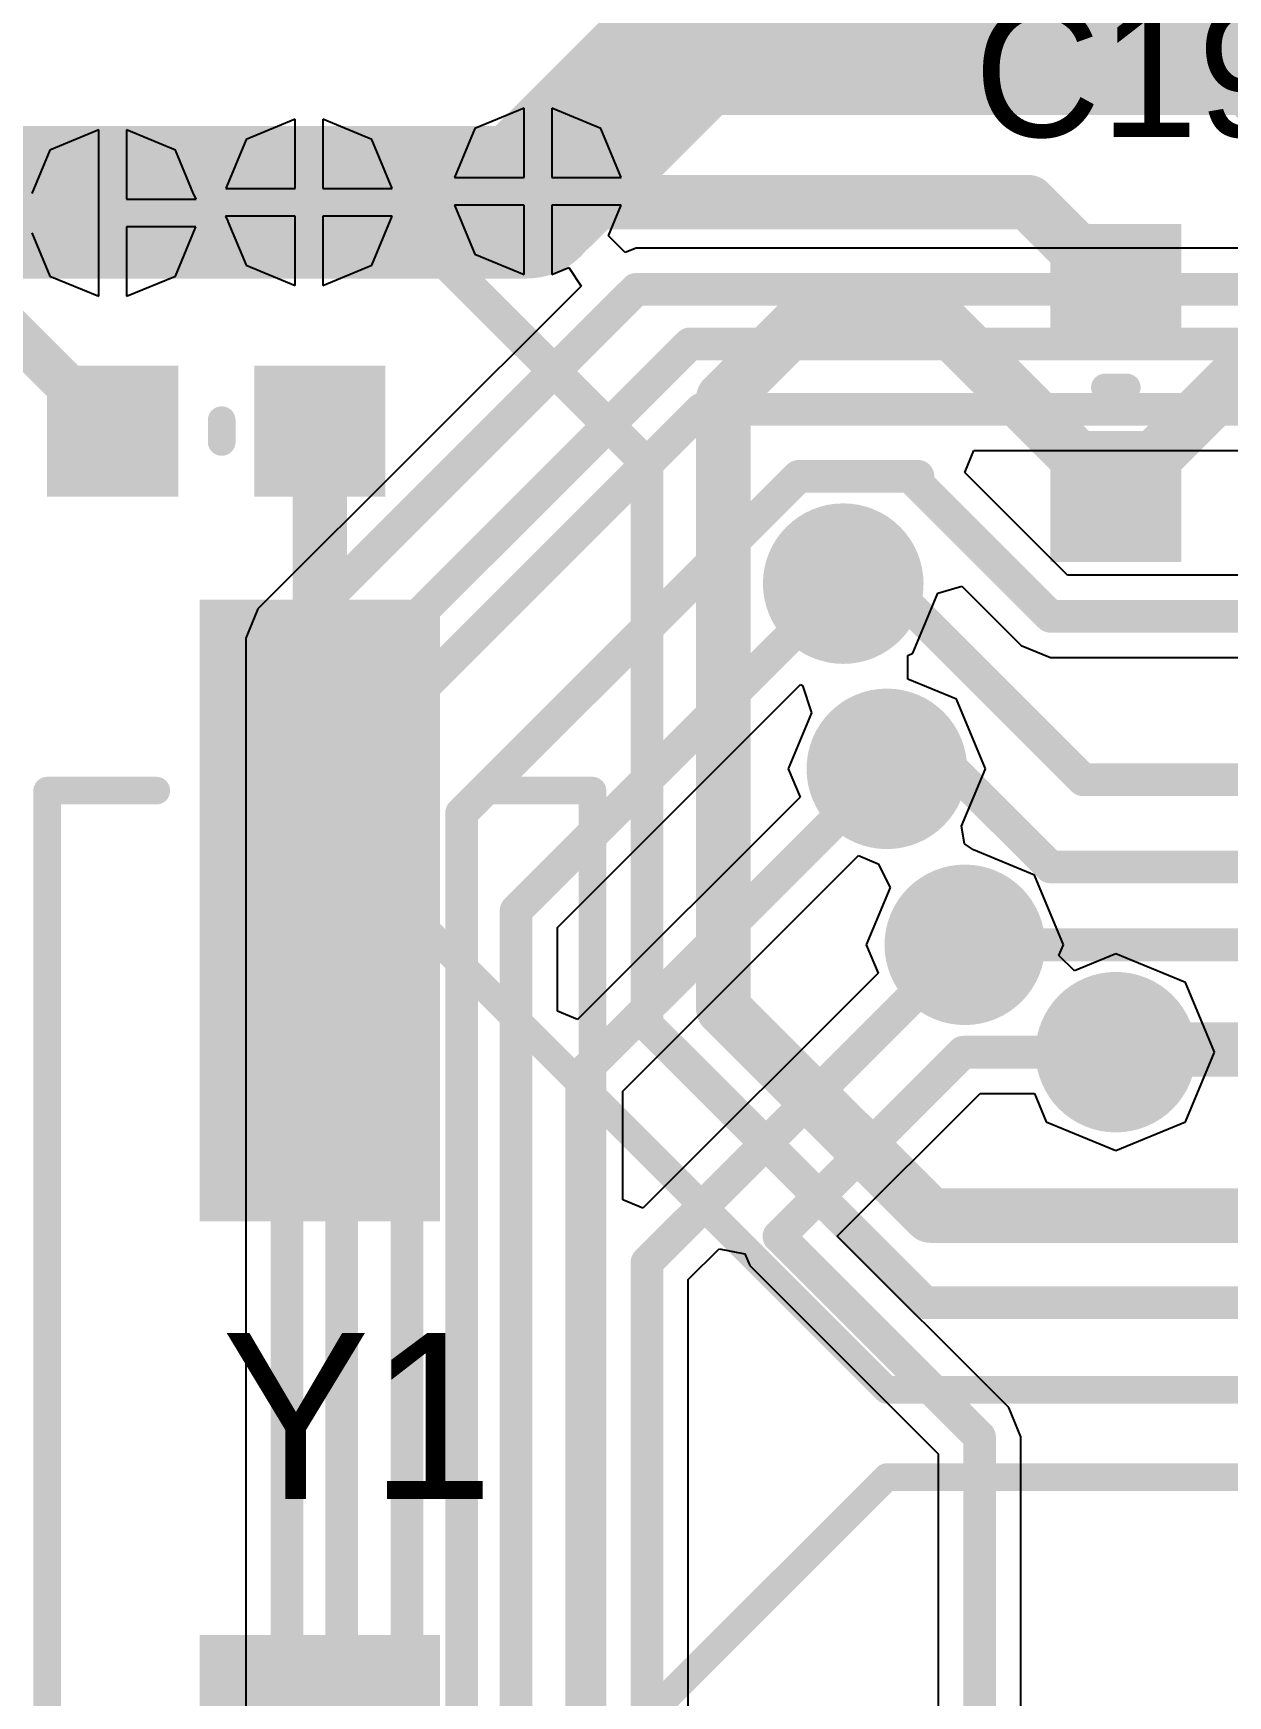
# Model space of a CAD drawing. Header units: millimetres. Extents: x 25 to 277, y 19 to 169.
# Drawn here: x 74.67 to 85.63, y 142.19 to 157.45 of the extents above; entities that cross this region are included whole.
import ezdxf

# ---------------------------------------------------------------- set-up
doc = ezdxf.new("R2010")
doc.units = ezdxf.units.MM
for name, color, linetype in [('BottomLayer', 5, 'Continuous'), ('BottomSolder', 6, 'Continuous'), ('DrillDrawing', 1, 'Continuous'), ('MultiLayer', 9, 'Continuous'), ('TopLayer', 1, 'Continuous'), ('TopOverlay', 2, 'Continuous'), ('TopPaste', 8, 'Continuous'), ('TopSolder', 216, 'Continuous')]:
    doc.layers.add(name, color=color, linetype=linetype)

msp = doc.modelspace()

# ---------------------------------------------------------------- linework, layer by layer
at = {"layer": 'BottomLayer'}
for p, q in [((79.17298618, 156.7635041), (78.72290072, 156.57707318)), ((79.17298618, 156.12698772), (79.17298618, 156.7635041)), ((79.87707164, 156.57707318), (79.42698618, 156.7635041)), ((79.42698618, 156.7635041), (79.42698618, 156.12698772)), ((75.27298635999999, 156.5635045), (74.8229009, 156.37707358)), ((75.27298635999999, 155.79998812), (75.27298635999999, 156.5635045)), ((75.97707181999999, 156.37707358), (75.52698636, 156.5635045)), ((75.52698636, 156.5635045), (75.52698636, 155.92698812)), ((77.07298784, 156.6635043), (76.62290238, 156.47707338)), ((77.07298784, 156.02698792), (77.07298784, 156.6635043)), ((77.7770733, 156.47707338), (77.32698784, 156.6635043)), ((77.32698784, 156.6635043), (77.32698784, 156.02698792)), ((78.72290072, 156.57707318), (78.53646979999999, 156.12698772)), ((80.06350255999999, 156.12698772), (79.87707164, 156.57707318)), ((76.62290238, 156.47707338), (76.4426462, 156.04189518)), ((77.96350421999999, 156.02698792), (77.7770733, 156.47707338)), ((74.8229009, 156.37707358), (74.65822761999999, 155.97951532)), ((76.1426214, 155.9773995), (75.97707181999999, 156.37707358)), ((78.53646979999999, 156.12698772), (79.17298618, 156.12698772)), ((79.42698618, 156.12698772), (80.06350255999999, 156.12698772)), ((76.14262394, 155.97739696), (76.1426214, 155.9773995)), ((76.1442089, 155.97356918), (76.14262394, 155.97739696)), ((76.16446286, 155.92698812), (76.1442089, 155.97356918)), ((76.44264366, 156.04189264), (76.43646892, 156.02698792)), ((76.43646892, 156.02698792), (77.07298784, 156.02698792)), ((76.4426462, 156.04189518), (76.44264366, 156.04189264)), ((77.32698784, 156.02698792), (77.96350421999999, 156.02698792)), ((75.27298635999999, 155.03647174), (75.27298635999999, 155.79998812)), ((75.52698636, 155.92698812), (76.16446286, 155.92698812)), ((79.17298618, 155.87298772), (78.53646979999999, 155.87298772)), ((78.53646979999999, 155.87298772), (78.72290072, 155.42290226)), ((79.17298618, 155.23647134), (79.17298618, 155.87298772)), ((80.06350255999999, 155.87298772), (79.42698618, 155.87298772)), ((79.42698618, 155.87298772), (79.42698618, 155.23647134)), ((79.94639332, 155.59026286), (80.06350255999999, 155.87298772)), ((76.16350528, 155.67298812), (75.52698636, 155.67298812)), ((75.52698636, 155.67298812), (75.52698636, 155.03647174)), ((75.97707181999999, 155.22290266), (76.15732799999999, 155.65808086)), ((76.15732799999999, 155.65808086), (76.15733053999999, 155.6580834)), ((76.15733053999999, 155.6580834), (76.16350528, 155.67298812)), ((77.07298784, 155.77298792), (76.43551133999999, 155.77298792)), ((76.43551133999999, 155.77298792), (76.4557653, 155.72640432)), ((76.4557653, 155.72640432), (76.45735026, 155.72257908)), ((76.45735026, 155.72257908), (76.4573528, 155.72257654)), ((76.4573528, 155.72257654), (76.62290238, 155.32290246)), ((77.07298784, 155.13647154), (77.07298784, 155.77298792)), ((77.96350421999999, 155.77298792), (77.32698784, 155.77298792)), ((77.32698784, 155.77298792), (77.32698784, 155.13647154)), ((77.7770733, 155.32290246), (77.96350421999999, 155.77298792)), ((74.65822761999999, 155.62046092), (74.8229009, 155.22290266)), ((80.09946896, 155.43718976), (79.94639332, 155.59026286)), ((80.19998692, 155.47882544), (80.09946896, 155.43718976)), ((80.199992, 155.4788229), (80.19998692, 155.47882544)), ((86.24296441999999, 155.4788229), (80.199992, 155.4788229)), ((76.62290238, 155.32290246), (77.07298784, 155.13647154)), ((77.32698784, 155.13647154), (77.7770733, 155.32290246)), ((78.72290072, 155.42290226), (79.17298618, 155.23647134)), ((74.8229009, 155.22290266), (75.27298635999999, 155.03647174)), ((75.52698636, 155.03647174), (75.97707181999999, 155.22290266)), ((79.42698618, 155.23647134), (79.58213954, 155.30073842)), ((79.58213954, 155.30073842), (79.69543116, 155.1311858)), ((79.69543116, 155.1311858), (76.73210968, 152.16786686)), ((83.21458084, 153.42115112), (83.29742548, 153.62115072)), ((83.29742548, 153.62115072), (86.65310584, 153.62115072)), ((84.1569056, 152.47882382), (83.21458084, 153.42115112)), ((85.85310744, 152.47882382), (84.1569056, 152.47882382)), ((82.73906998, 151.76090552), (82.96793668, 152.31343934)), ((82.96793668, 152.31343934), (83.18856362, 152.37565664)), ((83.18856362, 152.37565664), (83.73210583999999, 151.83211442)), ((76.73210968, 152.16786686), (76.62114978, 151.8999883)), ((76.62114978, 151.8999883), (76.62115232, 151.89998322)), ((76.62115232, 151.89998322), (76.62115232, 107.10167556)), ((83.73210583999999, 151.83211442), (83.73210838, 151.83210934)), ((83.73210838, 151.83210934), (83.99998694, 151.72115198)), ((82.69118336, 151.74107066), (82.73906998, 151.76090552)), ((82.69118336, 151.52459154), (82.69118336, 151.74107066)), ((83.99998694, 151.72115198), (85.85310744, 151.72115198)), ((83.13906917999999, 151.33906994), (82.69118336, 151.52459154)), ((79.47882249999999, 149.24306448), (81.70879264, 151.47303716)), ((81.70879264, 151.47303716), (81.72630339999999, 151.46578292)), ((81.72630339999999, 151.46578292), (81.80945537999999, 151.2148614)), ((81.80945537999999, 151.2148614), (81.59618936, 150.69998816)), ((83.40378544, 150.69998816), (83.13906917999999, 151.33906994)), ((81.59618936, 150.69998816), (81.70398696, 150.4397423)), ((83.18573406, 150.173563), (83.40378544, 150.69998816)), ((81.70398696, 150.4397423), (79.66359987999999, 148.39935776)), ((83.21128646, 150.01216632), (83.18573406, 150.173563)), ((83.2950836, 149.95560814), (83.21128646, 150.01216632)), ((80.07882384, 147.74306748), (82.23974154, 149.90398772)), ((82.23974154, 149.90398772), (82.41989104, 149.8293676)), ((82.41989104, 149.8293676), (82.52924057999999, 149.61141274)), ((83.85406902, 149.72406936), (83.2950836, 149.95560814)), ((84.11878528, 149.08498758), (83.85406902, 149.72406936)), ((82.52924057999999, 149.61141274), (82.3111892, 149.08498758)), ((79.47882249999999, 148.47589304), (79.47882249999999, 149.24306448)), ((82.3111892, 149.08498758), (82.4189868, 148.82474172)), ((84.07852374, 148.9877894), (84.11878528, 149.08498758)), ((84.21994586, 148.84636728), (84.07852374, 148.9877894)), ((84.59998827999999, 149.00378632), (84.21994586, 148.84636728)), ((85.23907005999999, 148.73907006), (84.59998827999999, 149.00378632)), ((82.4189868, 148.82474172), (80.26360122, 146.66935868)), ((85.50378631999999, 148.09998828), (85.23907005999999, 148.73907006)), ((79.66359987999999, 148.39935776), (79.47882249999999, 148.47589304)), ((85.23907005999999, 147.4609065), (85.50378631999999, 148.09998828)), ((80.07882384, 146.74589396), (80.07882384, 147.74306748)), ((82.04574396, 146.40998658), (83.35690973999999, 147.72115236)), ((83.35690973999999, 147.72115236), (83.8531089, 147.72115236)), ((83.8531089, 147.72115236), (83.9609065, 147.4609065)), ((83.9609065, 147.4609065), (84.59998827999999, 147.19619024)), ((84.59998827999999, 147.19619024), (85.23907005999999, 147.4609065)), ((80.26360122, 146.66935868), (80.07882384, 146.74589396)), ((83.61786172, 144.83786628), (82.04574396, 146.40998658)), ((80.67882263999999, 146.01306586), (80.96184722, 146.29609044)), ((80.96184722, 146.29609044), (81.19776496, 146.24916394)), ((81.19776496, 146.24916394), (81.24210828, 146.14210802)), ((80.67882263999999, 117.95690912), (80.67882263999999, 146.01306586)), ((81.24210828, 146.14210802), (82.97115232, 144.41306652)), ((83.6178668, 144.83786374), (83.61786172, 144.83786628)), ((83.72882416, 144.56998518), (83.6178668, 144.83786374)), ((83.72882416, 136.52589408), (83.72882416, 144.56998518)), ((82.97115232, 144.41306652), (82.97115232, 135.20482738))]:
    msp.add_line(p, q, dxfattribs=at)
for points, const_width in [([(79.29998617999999, 155.99998772), (80.69998591999999, 157.39998746)], 1.39999974), ([(80.69998591999999, 157.39998746), (87.39998776, 157.39998746)], 1.39999974), ([(76.99998824, 151.8999883), (80.19998692, 155.09998698)], 0.2999994), ([(80.19998692, 155.09998698), (86.39988561999999, 155.09998698)], 0.2999994), ([(77.49998724, 151.40709114), (80.69288408, 154.59998798)], 0.2999994), ([(80.69288408, 154.59998798), (86.60698959999999, 154.59998798)], 0.2999994), ([(78.09998603999999, 151.29998696), (80.79998572, 153.99998664)], 0.2999994), ([(80.79998572, 153.99998664), (87.39998521999999, 153.99998664)], 0.2999994), ([(78.59998757999999, 150.29298364), (81.69199053999999, 153.3849866)], 0.2999994), ([(81.69199053999999, 153.3849866), (82.78498556, 153.3849866)], 0.2999994), ([(82.7499869, 153.34998794), (82.78498556, 153.3849866)], 0.2999994), ([(82.7499869, 153.34998794), (83.99998694, 152.0999879)], 0.2999994), ([(79.09998657999999, 149.39998568), (82.0999882, 152.3999873)], 0.2999994), ([(83.99998694, 152.0999879), (86.59998682, 152.0999879)], 0.2999994), ([(76.99998824, 106.79998706), (76.99998824, 151.8999883)], 0.2999994), ([(77.49998724, 109.59998654), (77.49998724, 151.40709114)], 0.2999994), ([(78.09998603999999, 111.19998842), (78.09998603999999, 151.29998696)], 0.2999994), ([(79.69998792, 147.89998868), (82.4999874, 150.69998816)], 0.2999994), ([(78.59998757999999, 113.3999891), (78.59998757999999, 150.29298364)], 0.2999994), ([(79.09998657999999, 114.89998864), (79.09998657999999, 149.39998568)], 0.2999994), ([(80.29998671999999, 146.16998706), (83.21498724, 149.08498758)], 0.2999994), ([(81.50998684, 146.40998658), (83.19998853999999, 148.09998828)], 0.2999994), ([(83.19998853999999, 148.09998828), (84.59998827999999, 148.09998828)], 0.2999994), ([(79.69998792, 115.7999843), (79.69998792, 147.89998868)], 0.2999994), ([(81.50998684, 146.40998658), (83.34998824, 144.56998518)], 0.2999994), ([(80.29998671999999, 117.79998792), (80.29998671999999, 146.16998706)], 0.2999994), ([(83.34998824, 135.04790872), (83.34998824, 144.56998518)], 0.2999994)]:
    msp.add_lwpolyline(points, dxfattribs=dict(at, const_width=const_width))
for points, const_width in [([(80.34998662, 157.39998746, 1), (81.04998522, 157.39998746, 1)], 0.6999985999999999), ([(80.34998662, 157.39998746, 1), (81.04998522, 157.39998746, 1)], 0.6999985999999999), ([(78.94998688, 155.99998772, 1), (79.64998548, 155.99998772, 1)], 0.6999985999999999), ([(76.94998833999999, 155.89998792, 1), (77.44998733999999, 155.89998792, 1)], 0.499999), ([(79.04998667999999, 155.99998772, 1), (79.54998567999999, 155.99998772, 1)], 0.499999), ([(75.14998686, 155.79998812, 1), (75.64998586, 155.79998812, 1)], 0.499999), ([(80.12498834, 155.09998698, 1), (80.2749855, 155.09998698, 1)], 0.1499997), ([(80.12498834, 155.09998698, 1), (80.2749855, 155.09998698, 1)], 0.1499997), ([(80.6178855, 154.59998798, 1), (80.76788266, 154.59998798, 1)], 0.1499997), ([(80.6178855, 154.59998798, 1), (80.76788266, 154.59998798, 1)], 0.1499997), ([(80.72498714, 153.99998664, 1), (80.8749843, 153.99998664, 1)], 0.1499997), ([(80.72498714, 153.99998664, 1), (80.8749843, 153.99998664, 1)], 0.1499997), ([(81.61699196, 153.3849866, 1), (81.76698911999999, 153.3849866, 1)], 0.1499997), ([(81.61699196, 153.3849866, 1), (81.76698911999999, 153.3849866, 1)], 0.1499997), ([(82.67498832, 153.34998794, 1), (82.82498548, 153.34998794, 1)], 0.1499997), ([(82.67498832, 153.34998794, 1), (82.82498548, 153.34998794, 1)], 0.1499997), ([(82.70998698, 153.3849866, 1), (82.85998414, 153.3849866, 1)], 0.1499997), ([(82.70998698, 153.3849866, 1), (82.85998414, 153.3849866, 1)], 0.1499997), ([(81.78248819999999, 152.3999873, 1), (82.4174882, 152.3999873, 1)], 0.635), ([(82.02498962, 152.3999873, 1), (82.17498678, 152.3999873, 1)], 0.1499997), ([(83.92498836, 152.0999879, 1), (84.07498552, 152.0999879, 1)], 0.1499997), ([(83.92498836, 152.0999879, 1), (84.07498552, 152.0999879, 1)], 0.1499997), ([(76.92498966, 151.8999883, 1), (77.07498681999999, 151.8999883, 1)], 0.1499997), ([(76.92498966, 151.8999883, 1), (77.07498681999999, 151.8999883, 1)], 0.1499997), ([(77.42498866, 151.40709114, 1), (77.57498582, 151.40709114, 1)], 0.1499997), ([(77.42498866, 151.40709114, 1), (77.57498582, 151.40709114, 1)], 0.1499997), ([(78.02498745999999, 151.29998696, 1), (78.17498461999999, 151.29998696, 1)], 0.1499997), ([(78.02498745999999, 151.29998696, 1), (78.17498461999999, 151.29998696, 1)], 0.1499997), ([(82.1824874, 150.69998816, 1), (82.81748739999999, 150.69998816, 1)], 0.635), ([(82.42498882, 150.69998816, 1), (82.57498598, 150.69998816, 1)], 0.1499997), ([(78.52498899999999, 150.29298364, 1), (78.67498615999999, 150.29298364, 1)], 0.1499997), ([(78.52498899999999, 150.29298364, 1), (78.67498615999999, 150.29298364, 1)], 0.1499997), ([(82.89748723999999, 149.08498758, 1), (83.53248724, 149.08498758, 1)], 0.635), ([(79.024988, 149.39998568, 1), (79.17498515999999, 149.39998568, 1)], 0.1499997), ([(79.024988, 149.39998568, 1), (79.17498515999999, 149.39998568, 1)], 0.1499997), ([(83.13998866, 149.08498758, 1), (83.28998582, 149.08498758, 1)], 0.1499997), ([(84.28248828, 148.09998828, 1), (84.91748828, 148.09998828, 1)], 0.635), ([(83.12498996, 148.09998828, 1), (83.27498711999999, 148.09998828, 1)], 0.1499997), ([(83.12498996, 148.09998828, 1), (83.27498711999999, 148.09998828, 1)], 0.1499997), ([(84.52498969999999, 148.09998828, 1), (84.67498685999999, 148.09998828, 1)], 0.1499997), ([(79.62498934, 147.89998868, 1), (79.7749865, 147.89998868, 1)], 0.1499997), ([(79.62498934, 147.89998868, 1), (79.7749865, 147.89998868, 1)], 0.1499997), ([(81.43498826, 146.40998658, 1), (81.58498542, 146.40998658, 1)], 0.1499997), ([(81.43498826, 146.40998658, 1), (81.58498542, 146.40998658, 1)], 0.1499997), ([(80.22498814, 146.16998706, 1), (80.37498529999999, 146.16998706, 1)], 0.1499997), ([(80.22498814, 146.16998706, 1), (80.37498529999999, 146.16998706, 1)], 0.1499997), ([(83.27498965999999, 144.56998518, 1), (83.42498682, 144.56998518, 1)], 0.1499997), ([(83.27498965999999, 144.56998518, 1), (83.42498682, 144.56998518, 1)], 0.1499997)]:
    msp.add_lwpolyline(points, format="xyb", close=True, dxfattribs=dict(at, const_width=const_width))
at = {"layer": 'BottomSolder'}
for points, const_width in [([(78.99918668, 155.99998772, 1), (79.60078568, 155.99998772, 1)], 0.601599), ([(75.09918685999999, 155.79998812, 1), (75.70078586, 155.79998812, 1)], 0.601599), ([(76.89918834, 155.89998792, 1), (77.50078734, 155.89998792, 1)], 0.601599), ([(81.7316882, 152.3999873, 1), (82.46828819999999, 152.3999873, 1)], 0.7365999999999999), ([(82.13168739999999, 150.69998816, 1), (82.8682874, 150.69998816, 1)], 0.7365999999999999), ([(82.84668724, 149.08498758, 1), (83.58328723999999, 149.08498758, 1)], 0.7365999999999999), ([(84.23168828, 148.09998828, 1), (84.96828828, 148.09998828, 1)], 0.7365999999999999)]:
    msp.add_lwpolyline(points, format="xyb", close=True, dxfattribs=dict(at, const_width=const_width))
at = {"layer": 'DrillDrawing'}
for points, const_width in [([(79.1749877, 155.99998772, 1), (79.42498465999999, 155.99998772, 1)], 0.2499995), ([(77.07498935999999, 155.89998792, 1), (77.32498632, 155.89998792, 1)], 0.2499995), ([(75.27498788, 155.79998812, 1), (75.52498484, 155.79998812, 1)], 0.2499995), ([(81.9221882, 152.3999873, 1), (82.27778819999999, 152.3999873, 1)], 0.3556), ([(82.32218739999999, 150.69998816, 1), (82.6777874, 150.69998816, 1)], 0.3556), ([(83.03718724, 149.08498758, 1), (83.39278723999999, 149.08498758, 1)], 0.3556), ([(84.42218828, 148.09998828, 1), (84.77778828, 148.09998828, 1)], 0.3556)]:
    msp.add_lwpolyline(points, format="xyb", close=True, dxfattribs=dict(at, const_width=const_width))
at = {"layer": 'MultiLayer'}
for points, const_width in [([(76.94998833999999, 155.89998792, 1), (77.44998733999999, 155.89998792, 1)], 0.499999), ([(79.04998667999999, 155.99998772, 1), (79.54998567999999, 155.99998772, 1)], 0.499999), ([(75.14998686, 155.79998812, 1), (75.64998586, 155.79998812, 1)], 0.499999), ([(81.78248819999999, 152.3999873, 1), (82.4174882, 152.3999873, 1)], 0.635), ([(82.1824874, 150.69998816, 1), (82.81748739999999, 150.69998816, 1)], 0.635), ([(82.89748723999999, 149.08498758, 1), (83.53248724, 149.08498758, 1)], 0.635), ([(84.28248828, 148.09998828, 1), (84.91748828, 148.09998828, 1)], 0.635)]:
    msp.add_lwpolyline(points, format="xyb", close=True, dxfattribs=dict(at, const_width=const_width))
at = {"layer": 'TopLayer'}
for points, const_width in [([(80.79998572, 162.29998782), (86.49998701999999, 156.59998652)], 1.00000054), ([(73.29998547999999, 155.89998792), (75.39998636, 155.89998792)], 1.39999974), ([(74.79998502, 155.89998538), (75.39998636, 155.89998538)], 1.39999974), ([(75.39998636, 155.89998792), (77.89998643999999, 155.89998792)], 1.39999974), ([(77.89998643999999, 155.89998792), (79.19998638, 155.89998792)], 1.39999974), ([(73.29998547999999, 155.89998792), (75.39998636, 153.79998704)], 0.3999992), ([(75.39998636, 155.89998538), (75.39998636, 155.89998792)], 0.499999), ([(79.29998617999999, 155.89998792), (83.79998479999999, 155.89998792)], 0.499999), ([(83.79998479999999, 155.89998792), (84.59998574, 155.09998698)], 0.499999), ([(77.89998643999999, 155.89998792), (80.29998671999999, 153.49998764)], 0.2999994), ([(84.59998574, 153.19998824), (86.49998701999999, 155.09998952)], 0.499999), ([(80.99998532, 154.09998644), (81.69998645999999, 154.79998758)], 0.499999), ([(81.69998645999999, 154.79998758), (82.9999864, 154.79998758)], 0.499999), ([(82.9999864, 154.79998758), (84.59998574, 153.19998824)], 0.499999), ([(80.99998532, 148.49998748), (80.99998532, 154.09998644)], 0.499999), ([(77.2999851, 149.39998822), (77.2999851, 153.79998704)], 0.499999), ([(80.29998671999999, 148.35146098), (80.29998671999999, 153.49998764)], 0.2999994), ([(82.0999882, 152.3999873), (82.4999874, 152.3999873)], 0.2999994), ([(82.4999874, 152.3999873), (84.29998633999999, 150.59998836)], 0.2999994), ([(82.4999874, 150.69998816), (83.09998619999999, 150.69998816)], 0.2999994), ([(83.09998619999999, 150.69998816), (83.99998694, 149.79998742)], 0.2999994), ([(84.29998633999999, 150.59998836), (86.59998682, 150.59998836)], 0.2999994), ([(77.2999851, 149.39998822), (77.29998764, 149.39998568)], 1.39999974), ([(83.99998694, 149.79998742), (86.59998682, 149.79998742)], 0.2999994), ([(77.29998764, 149.39998568), (78.09998858, 149.39998568)], 0.254), ([(78.09998858, 149.39998568), (82.4999874, 144.99998686)], 0.254), ([(83.21498724, 149.08498758), (86.59998682, 149.08498758)], 0.2999994), ([(80.99998532, 148.49998748), (82.89998914, 146.5999862)], 0.499999), ([(80.29998671999999, 148.35146098), (82.8514599, 145.7999878)], 0.2999994), ([(84.59998827999999, 148.09998828), (84.62498696, 148.12498696)], 0.499999), ([(84.62498696, 148.12498696), (86.5249857, 148.12498696)], 0.499999), ([(82.89998914, 146.5999862), (86.59998682, 146.5999862)], 0.499999), ([(82.8514599, 145.7999878), (86.59998682, 145.7999878)], 0.2999994), ([(82.4999874, 144.99998686), (86.59998682, 144.99998686)], 0.254), ([(78.19998584, 139.8999869), (82.4999874, 144.19998846)], 0.254), ([(82.4999874, 144.19998846), (86.59998682, 144.19998846)], 0.254)]:
    msp.add_lwpolyline(points, dxfattribs=dict(at, const_width=const_width))
for points, const_width in [([(74.44998572, 155.89998538, 1), (75.14998432, 155.89998538, 1)], 0.6999985999999999), ([(75.04998705999999, 155.89998792, 1), (75.74998566, 155.89998792, 1)], 0.6999985999999999), ([(75.04998705999999, 155.89998792, 1), (75.74998566, 155.89998792, 1)], 0.6999985999999999), ([(75.04998705999999, 155.89998538, 1), (75.74998566, 155.89998538, 1)], 0.6999985999999999), ([(77.54998714, 155.89998792, 1), (78.24998574, 155.89998792, 1)], 0.6999985999999999), ([(77.54998714, 155.89998792, 1), (78.24998574, 155.89998792, 1)], 0.6999985999999999), ([(78.84998707999999, 155.89998792, 1), (79.54998567999999, 155.89998792, 1)], 0.6999985999999999), ([(76.94998833999999, 155.89998792, 1), (77.44998733999999, 155.89998792, 1)], 0.499999), ([(79.04998667999999, 155.99998772, 1), (79.54998567999999, 155.99998772, 1)], 0.499999), ([(75.14998686, 155.79998812, 1), (75.64998586, 155.79998812, 1)], 0.499999), ([(75.27498788, 155.89998792, 1), (75.52498484, 155.89998792, 1)], 0.2499995), ([(75.27498788, 155.89998538, 1), (75.52498484, 155.89998538, 1)], 0.2499995), ([(79.1749877, 155.89998792, 1), (79.42498465999999, 155.89998792, 1)], 0.2499995), ([(83.67498632, 155.89998792, 1), (83.92498327999999, 155.89998792, 1)], 0.2499995), ([(83.67498632, 155.89998792, 1), (83.92498327999999, 155.89998792, 1)], 0.2499995), ([(77.82498786, 155.89998792, 1), (77.97498501999999, 155.89998792, 1)], 0.1499997), ([(84.47498725999999, 155.09998698, 1), (84.72498422, 155.09998698, 1)], 0.2499995), ([(81.57498797999999, 154.79998758, 1), (81.82498494, 154.79998758, 1)], 0.2499995), ([(81.57498797999999, 154.79998758, 1), (81.82498494, 154.79998758, 1)], 0.2499995), ([(82.87498792, 154.79998758, 1), (83.12498488, 154.79998758, 1)], 0.2499995), ([(82.87498792, 154.79998758, 1), (83.12498488, 154.79998758, 1)], 0.2499995), ([(80.87498683999999, 154.09998644, 1), (81.1249838, 154.09998644, 1)], 0.2499995), ([(80.87498683999999, 154.09998644, 1), (81.1249838, 154.09998644, 1)], 0.2499995), ([(75.29998656, 153.79998704, 1), (75.49998615999999, 153.79998704, 1)], 0.1999996), ([(77.17498662, 153.79998704, 1), (77.42498357999999, 153.79998704, 1)], 0.2499995), ([(80.22498814, 153.49998764, 1), (80.37498529999999, 153.49998764, 1)], 0.1499997), ([(80.22498814, 153.49998764, 1), (80.37498529999999, 153.49998764, 1)], 0.1499997), ([(84.47498725999999, 153.19998824, 1), (84.72498422, 153.19998824, 1)], 0.2499995), ([(84.47498725999999, 153.19998824, 1), (84.72498422, 153.19998824, 1)], 0.2499995), ([(81.78248819999999, 152.3999873, 1), (82.4174882, 152.3999873, 1)], 0.635), ([(82.02498962, 152.3999873, 1), (82.17498678, 152.3999873, 1)], 0.1499997), ([(82.42498882, 152.3999873, 1), (82.57498598, 152.3999873, 1)], 0.1499997), ([(82.42498882, 152.3999873, 1), (82.57498598, 152.3999873, 1)], 0.1499997), ([(82.1824874, 150.69998816, 1), (82.81748739999999, 150.69998816, 1)], 0.635), ([(82.42498882, 150.69998816, 1), (82.57498598, 150.69998816, 1)], 0.1499997), ([(83.02498761999999, 150.69998816, 1), (83.17498477999999, 150.69998816, 1)], 0.1499997), ([(83.02498761999999, 150.69998816, 1), (83.17498477999999, 150.69998816, 1)], 0.1499997), ([(84.22498775999999, 150.59998836, 1), (84.37498491999999, 150.59998836, 1)], 0.1499997), ([(84.22498775999999, 150.59998836, 1), (84.37498491999999, 150.59998836, 1)], 0.1499997), ([(76.9499858, 149.39998822, 1), (77.6499844, 149.39998822, 1)], 0.6999985999999999), ([(76.94998833999999, 149.39998568, 1), (77.64998693999999, 149.39998568, 1)], 0.6999985999999999), ([(83.92498836, 149.79998742, 1), (84.07498552, 149.79998742, 1)], 0.1499997), ([(83.92498836, 149.79998742, 1), (84.07498552, 149.79998742, 1)], 0.1499997), ([(82.89748723999999, 149.08498758, 1), (83.53248724, 149.08498758, 1)], 0.635), ([(77.17498662, 149.39998822, 1), (77.42498357999999, 149.39998822, 1)], 0.2499995), ([(77.23648763999999, 149.39998568, 1), (77.36348764, 149.39998568, 1)], 0.127), ([(78.03648858, 149.39998568, 1), (78.16348857999999, 149.39998568, 1)], 0.127), ([(78.03648858, 149.39998568, 1), (78.16348857999999, 149.39998568, 1)], 0.127), ([(83.13998866, 149.08498758, 1), (83.28998582, 149.08498758, 1)], 0.1499997), ([(80.87498683999999, 148.49998748, 1), (81.1249838, 148.49998748, 1)], 0.2499995), ([(80.87498683999999, 148.49998748, 1), (81.1249838, 148.49998748, 1)], 0.2499995), ([(84.28248828, 148.09998828, 1), (84.91748828, 148.09998828, 1)], 0.635), ([(80.22498814, 148.35146098, 1), (80.37498529999999, 148.35146098, 1)], 0.1499997), ([(80.22498814, 148.35146098, 1), (80.37498529999999, 148.35146098, 1)], 0.1499997), ([(84.47498979999999, 148.09998828, 1), (84.72498676, 148.09998828, 1)], 0.2499995), ([(84.49998848, 148.12498696, 1), (84.74998543999999, 148.12498696, 1)], 0.2499995), ([(84.49998848, 148.12498696, 1), (84.74998543999999, 148.12498696, 1)], 0.2499995), ([(82.77499066, 146.5999862, 1), (83.02498761999999, 146.5999862, 1)], 0.2499995), ([(82.77499066, 146.5999862, 1), (83.02498761999999, 146.5999862, 1)], 0.2499995), ([(82.77646132, 145.7999878, 1), (82.92645848, 145.7999878, 1)], 0.1499997), ([(82.77646132, 145.7999878, 1), (82.92645848, 145.7999878, 1)], 0.1499997), ([(82.43648739999999, 144.99998686, 1), (82.5634874, 144.99998686, 1)], 0.127), ([(82.43648739999999, 144.99998686, 1), (82.5634874, 144.99998686, 1)], 0.127), ([(82.43648739999999, 144.19998846, 1), (82.5634874, 144.19998846, 1)], 0.127), ([(82.43648739999999, 144.19998846, 1), (82.5634874, 144.19998846, 1)], 0.127)]:
    msp.add_lwpolyline(points, format="xyb", close=True, dxfattribs=dict(at, const_width=const_width))
for points in [[(85.09998474, 154.59998798), (85.09998474, 155.59998598), (84.09998673999999, 154.59998798), (84.09998673999999, 155.59998598)], [(74.89998736, 153.29998804), (75.89998536, 153.29998804), (74.89998736, 154.29998604), (75.89998536, 154.29998604)], [(76.7999861, 153.29998804), (77.79998409999999, 153.29998804), (76.7999861, 154.29998604), (77.79998409999999, 154.29998604)], [(85.09998474, 152.69998924), (85.09998474, 153.69998724), (84.09998673999999, 152.69998924), (84.09998673999999, 153.69998724)], [(78.29998818, 146.6499861), (78.29998818, 152.14998526), (76.2999871, 146.6499861), (76.2999871, 152.14998526)], [(78.29998818, 137.14998732), (78.29998818, 142.64998648), (76.2999871, 137.14998732), (76.2999871, 142.64998648)]]:
    msp.add_solid(points, dxfattribs=at)
at = {"layer": 'TopOverlay', "const_width": 0.254}
for points in [[(84.49998594, 154.19998878), (84.69998808, 154.19998878)], [(76.3999869, 153.6999847), (76.3999869, 153.89998684)], [(74.79998755999999, 150.49998602), (75.7999881, 150.49998602)], [(74.79998755999999, 138.79998656), (74.79998755999999, 150.49998602)], [(78.79998718, 150.49998602), (79.79998771999999, 150.49998602)], [(79.79998771999999, 138.79998656), (79.79998771999999, 150.49998602)]]:
    msp.add_lwpolyline(points, dxfattribs=at)
at = {"layer": 'TopOverlay', "const_width": 0.127}
for points in [[(84.43648594, 154.19998878, 1), (84.56348593999999, 154.19998878, 1)], [(84.63648807999999, 154.19998878, 1), (84.76348808, 154.19998878, 1)], [(76.3364869, 153.89998684, 1), (76.46348689999999, 153.89998684, 1)], [(76.3364869, 153.6999847, 1), (76.46348689999999, 153.6999847, 1)], [(74.73648756, 150.49998602, 1), (74.86348756, 150.49998602, 1)], [(74.73648756, 150.49998602, 1), (74.86348756, 150.49998602, 1)], [(75.7364881, 150.49998602, 1), (75.8634881, 150.49998602, 1)], [(78.73648718, 150.49998602, 1), (78.86348717999999, 150.49998602, 1)], [(79.73648772, 150.49998602, 1), (79.86348772, 150.49998602, 1)], [(79.73648772, 150.49998602, 1), (79.86348772, 150.49998602, 1)]]:
    msp.add_lwpolyline(points, format="xyb", close=True, dxfattribs=at)
at = {"layer": 'TopPaste'}
for points in [[(85.09998474, 154.59998798), (85.09998474, 155.59998598), (84.09998673999999, 154.59998798), (84.09998673999999, 155.59998598)], [(74.89998736, 153.29998804), (75.89998536, 153.29998804), (74.89998736, 154.29998604), (75.89998536, 154.29998604)], [(76.7999861, 153.29998804), (77.79998409999999, 153.29998804), (76.7999861, 154.29998604), (77.79998409999999, 154.29998604)], [(85.09998474, 152.69998924), (85.09998474, 153.69998724), (84.09998673999999, 152.69998924), (84.09998673999999, 153.69998724)], [(78.29998818, 146.6499861), (78.29998818, 152.14998526), (76.2999871, 146.6499861), (76.2999871, 152.14998526)], [(78.29998818, 137.14998732), (78.29998818, 142.64998648), (76.2999871, 137.14998732), (76.2999871, 142.64998648)]]:
    msp.add_solid(points, dxfattribs=at)
at = {"layer": 'TopSolder'}
for points, const_width in [([(78.99918668, 155.99998772, 1), (79.60078568, 155.99998772, 1)], 0.601599), ([(75.09918685999999, 155.79998812, 1), (75.70078586, 155.79998812, 1)], 0.601599), ([(76.89918834, 155.89998792, 1), (77.50078734, 155.89998792, 1)], 0.601599), ([(81.7316882, 152.3999873, 1), (82.46828819999999, 152.3999873, 1)], 0.7365999999999999), ([(82.13168739999999, 150.69998816, 1), (82.8682874, 150.69998816, 1)], 0.7365999999999999), ([(82.84668724, 149.08498758, 1), (83.58328723999999, 149.08498758, 1)], 0.7365999999999999), ([(84.23168828, 148.09998828, 1), (84.96828828, 148.09998828, 1)], 0.7365999999999999)]:
    msp.add_lwpolyline(points, format="xyb", close=True, dxfattribs=dict(at, const_width=const_width))
for points in [[(85.20158474, 154.49838798), (85.20158474, 155.70158598), (83.99838674, 154.49838798), (83.99838674, 155.70158598)], [(74.79838735999999, 153.19838804), (76.00158535999999, 153.19838804), (74.79838735999999, 154.40158604), (76.00158535999999, 154.40158604)], [(76.6983861, 153.19838804), (77.9015841, 153.19838804), (76.6983861, 154.40158604), (77.9015841, 154.40158604)], [(85.20158474, 152.59838924), (85.20158474, 153.80158724), (83.99838674, 152.59838924), (83.99838674, 153.80158724)], [(78.40158817999999, 146.5483861), (78.40158817999999, 152.25158526), (76.19838709999999, 146.5483861), (76.19838709999999, 152.25158526)], [(78.40158817999999, 137.04838732), (78.40158817999999, 142.75158648), (76.19838709999999, 137.04838732), (76.19838709999999, 142.75158648)]]:
    msp.add_solid(points, dxfattribs=at)

# ---------------------------------------------------------------- texts
at = {"layer": 'TopOverlay'}
for s, height, p in [('C19', 1.20000014, (83.29998834, 156.49998672)), ('Y1', 1.524, (76.3999869, 143.99998632))]:
    msp.add_text(s, height=height, dxfattribs=at).set_placement(p)

doc.saveas('drawing.dxf')
